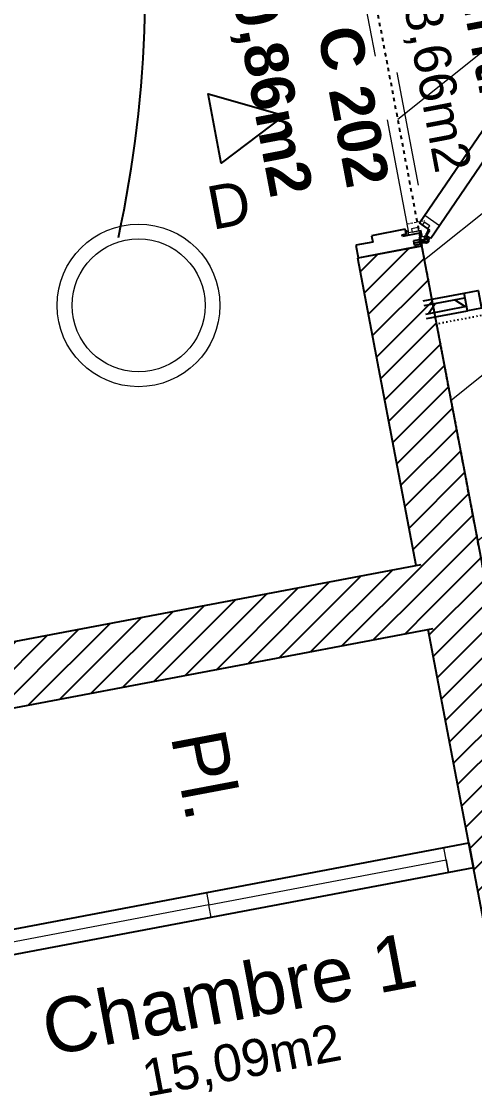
# Model space of a CAD drawing. Header units: centimetres. Extents: x 187368 to 251255, y -383447 to -322514.
# Drawn here: x 205240 to 206493, y -370897 to -367949 of the extents above; entities that cross this region are included whole.
import ezdxf

# ---------------------------------------------------------------- set-up
doc = ezdxf.new("R2010")
doc.units = ezdxf.units.CM
for name, pattern in [('Style de ligne -1', [0.41664, 0.20828, -0.20836]), ('Style de ligne -16', [0.192476, 0.123031, -0.069444]), ('Style de ligne -5', [0.20828, 0.069425, -0.138855])]:
    doc.linetypes.add(name, pattern=pattern)
doc.layers.get('0').update_dxf_attribs({"color": 252})
doc.layers.add('3-BAT C-Niveau 2', color=252, linetype='Continuous')
doc.layers.add('prlm-ELEC-CFO', color=1, linetype='Continuous', lineweight=25)
doc.styles.add('Geneva (bold)', font='arialbd.ttf')
doc.styles.add('Helvetica', font='arial.ttf')
doc.styles.add('prlm-elec-cfo', font='comic.ttf', dxfattribs={"height": 12})
pattern_1 = [(45, (67117.507, 115456.283), (-31.2347524, 39.0434405), [])]

# ---------------------------------------------------------------- blocks, each defined once
blk = doc.blocks.new('Groupe-73-1')
at = {"linetype": 'Continuous', "flags": 128}
blk.add_lwpolyline([(13819.88, -48593.13), (13954.49, -48567.64), (13955.79, -48574.52), (13821.18, -48600.01)], close=True, dxfattribs=at)
at = {"linetype": 'Continuous', "lineweight": 18, "flags": 128}
for points in [[(13947.61, -48568.94), (13954.48, -48567.64), (13955.79, -48574.52), (13948.91, -48575.82)], [(13882.63, -48584.81), (13948.26, -48572.38), (13948.91, -48575.82), (13883.28, -48588.25)], [(13826.81, -48591.82), (13881.98, -48581.37), (13882.63, -48584.81), (13827.46, -48595.26)], [(13819.88, -48593.13), (13826.75, -48591.83), (13828.06, -48598.71), (13821.18, -48600.01)]]:
    blk.add_lwpolyline(points, close=True, dxfattribs=at)
blk = doc.blocks.new('xi.lumD')
at = {"layer": 'prlm-ELEC-CFO', "color": 0, "linetype": 'ByBlock', "lineweight": 13}
for radius in [22.49, 18.39]:
    blk.add_circle((0, 0), radius, dxfattribs=at)

msp = doc.modelspace()

# ---------------------------------------------------------------- hatches: boundary and pattern name
at = {"linetype": 'Continuous'}
h = msp.add_hatch(dxfattribs=at)
h.set_pattern_fill('02_ISOLANT', color=256, scale=10, angle=10.7236, style=0, pattern_type=2)
h.set_pattern_definition([(55.723595, (66931.62, 115456.28), (-66.106423, 45.054865), []), (145.723595, (66931.62, 115456.28), (45.054865, 66.106423), [])])
h.paths.add_polyline_path([(206353.3, -368734.6), (206357.8, -368758.1), (206470.5, -368736.8), (206466, -368713.2)])
at = {"layer": '3-BAT C-Niveau 2', "linetype": 'Continuous', "lineweight": 18}
h = msp.add_hatch(dxfattribs=at)
h.set_pattern_fill('BA 13', color=256, scale=10, style=0, pattern_type=2)
h.set_pattern_definition([(218.65981, (66931.62, 115456.3), (-199.24783, 287.75041), [])])
h.paths.add_polyline_path([(209552.1, -371316.9), (209743.8, -372329.3), (207860.1, -372686.1), (207959.7, -373212.2), (207319.7, -373333.4), (207206.1, -372733.7), (207207.2, -372733.5), (206861.1, -370906), (208217.1, -370649.2), (207800, -368447.4), (207357.8, -368531.1), (207367.1, -368580.2), (207757, -368506.4), (208005.7, -369801.7), (206629.7, -370062.3), (206083.9, -367180), (207506.7, -366910.5), (207370.5, -366191.4), (208538.9, -365970.1), (208960.7, -368197.6), (208961.4, -368197.5), (208970.7, -368247), (209628.9, -368121.9), (209917.3, -369644.7), (210076, -369614.5), (210235.7, -370452.6), (209951.7, -370506.7), (209951.7, -370506.4), (209614.1, -370570.3), (209623.7, -370619.3), (210085.3, -370531.9), (210210.4, -371192.3)])
at = {"layer": '3-BAT C-Niveau 2', "linetype": 'Continuous'}
h = msp.add_hatch(dxfattribs=at)
h.set_pattern_fill('MURS MACONNERIE-2', color=256, scale=10, style=0, pattern_type=2)
h.set_pattern_definition(pattern_1)
h.paths.add_polyline_path([(207576.1, -376026.9), (207819.9, -376347.1), (206347.1, -368569.8), (206170.2, -368603.3)])
h = msp.add_hatch(dxfattribs=at)
h.set_pattern_fill('MURS MACONNERIE-2', color=256, scale=10, style=0, pattern_type=2)
h.set_pattern_definition(pattern_1)
h.paths.add_polyline_path([(206377.7, -369628.1), (206344.2, -369451.2), (205112.9, -369684.4), (204969.5, -369894.8)])

# ---------------------------------------------------------------- linework, layer by layer
at = {"linetype": 'Style de ligne -16', "lineweight": 18, "ltscale": 2580.64}
for p, q in [((206185.6, -367602.2), (206363.6, -368541.8)), ((206311.1, -368533.6), (206139.8, -367629)), ((206337, -368519.1), (206318.8, -368522.6)), ((206318.8, -368522.6), (206320.5, -368531.8)), ((206338.8, -368528.4), (206337, -368519.1)), ((206345.5, -368527.1), (206311.1, -368533.6)), ((206320.5, -368531.8), (206338.8, -368528.4)), ((206341.6, -368530.3), (206340.5, -368530.9)), ((206340.5, -368530.9), (206343.4, -368536.2)), ((206346.2, -368536.3), (206341.6, -368530.3)), ((206343.4, -368536.2), (206345, -368544.7)), ((206345, -368544.7), (206347.7, -368544.2)), ((206348.8, -368544.6), (206345.5, -368527.1)), ((206347.7, -368544.2), (206346.2, -368536.3)), ((206363.6, -368541.8), (206348.8, -368544.6))]:
    msp.add_line(p, q, dxfattribs=at)
at = {"linetype": 'Continuous'}
for p, q in [((206340.5, -368506.2), (206859, -367745.4)), ((206910.4, -367758.9), (206371.8, -368549.1)), ((206301.2, -368523.9), (206207.9, -368541.6)), ((206303.7, -368536.7), (206301.2, -368523.9)), ((206369.4, -368525.9), (206340.5, -368506.2)), ((206207.9, -368541.6), (206211.2, -368559.3)), ((206292.8, -368538.8), (206303.7, -368536.7)), ((206293.7, -368543.7), (206292.8, -368538.8)), ((206340.9, -368534.7), (206293.7, -368543.7)), ((206340.7, -368553), (206324, -368556.2)), ((206342.9, -368545.1), (206339.3, -368545.8)), ((206339.3, -368545.8), (206343, -368565.6)), ((206341.7, -368558.6), (206340.7, -368553)), ((206347.6, -368569.7), (206340.9, -368534.7)), ((206346.7, -368564.9), (206342.9, -368545.1)), ((206359.4, -368540.6), (206369.4, -368525.9)), ((206371.8, -368549.1), (206359.4, -368540.6)), ((206211.2, -368559.3), (206164.1, -368568.2)), ((206164.1, -368568.2), (206170.7, -368603.2)), ((206170.7, -368603.2), (206347.6, -368569.7)), ((206324, -368556.2), (206325.1, -368561.8)), ((206341.7, -368558.6), (206325.1, -368561.8)), ((206325.1, -368561.8), (206341.7, -368558.6)), ((206325.1, -368561.8), (206326.2, -368567.4)), ((206326.2, -368567.4), (206342.8, -368564.2)), ((206341.7, -368558.6), (206350.4, -368557)), ((206342.8, -368564.2), (206341.7, -368558.6)), ((206343, -368565.6), (206346.7, -368564.9)), ((206350.9, -368721.8), (206463.6, -368700.4)), ((206353.3, -368734.6), (206466, -368713.2)), ((206353.3, -368734.6), (206466, -368713.2)), ((206357.8, -368758.1), (206470.5, -368736.8)), ((206357.8, -368758.1), (206470.5, -368736.8))]:
    msp.add_line(p, q, dxfattribs=at)
at = {"linetype": 'Continuous', "lineweight": 18}
for p, q in [((206354.8, -368485.2), (206396.1, -368513.4)), ((206353.7, -368503.8), (206348.4, -368511.6)), ((206348.4, -368511.6), (206363.8, -368522)), ((206369.1, -368514.3), (206353.7, -368503.8)), ((206363.8, -368522), (206369.1, -368514.3)), ((206304.7, -368537.6), (206293.9, -368539.6)), ((206293.9, -368539.6), (206294.5, -368542.7)), ((206294.5, -368542.7), (206309.3, -368540)), ((206304.2, -368528.3), (206303, -368528.5)), ((206303, -368528.5), (206304.7, -368537.6)), ((206309.1, -368531.6), (206304.2, -368528.3)), ((206310.4, -368538.3), (206309.1, -368531.6)), ((206309.3, -368540), (206310.4, -368538.3)), ((206361.5, -368530.9), (206356.6, -368538)), ((206356.6, -368538), (206358.9, -368539.5)), ((206358.9, -368539.5), (206363.5, -368532.9)), ((206363.2, -368525.1), (206361.5, -368530.9)), ((206364.5, -368525.4), (206363.2, -368525)), ((206363.5, -368532.9), (206364.5, -368525.4))]:
    msp.add_line(p, q, dxfattribs=at)
at = {"linetype": 'Style de ligne -16', "lineweight": 18, "ltscale": 50.8}
msp.add_line((206306.4, -368508.6), (206355.5, -368499.3), dxfattribs=at)
at = {"linetype": 'Continuous', "lineweight": 25}
for p, q in [((206350.9, -368721.8), (206463.6, -368700.4)), ((206472.9, -368749.6), (206463.6, -368700.4)), ((206360.2, -368770.9), (206472.9, -368749.6))]:
    msp.add_line(p, q, dxfattribs=at)
at = {"linetype": 'Continuous', "flags": 128}
for points in [[(206346, -368561.6), (206353.9, -368560.1, -0.143165), (206352.1, -368556.7, -0.143165), (206352.5, -368552.8), (206344.6, -368554.3)], [(206352.9, -368543.8), (206354.2, -368550.4, -0.143165), (206357.6, -368548.6, -0.143165), (206361.5, -368549), (206360.2, -368542.4)], [(206362.9, -368543), (206359.1, -368548.5, -0.143165), (206362.8, -368549.7, -0.143165), (206365.2, -368552.7), (206369, -368547.1)]]:
    msp.add_lwpolyline(points, format="xyb", close=True, dxfattribs=at)
at = {"linetype": 'Style de ligne -5', "ltscale": 50.8, "flags": 128}
msp.add_lwpolyline([(207416.2, -369913.4), (206630.2, -370062.2), (206388.3, -368784.9), (207174.3, -368636.1)], close=True, dxfattribs=at)
at = {"linetype": 'Continuous', "flags": 128}
msp.add_lwpolyline([(206463.6, -368700.4), (206502.9, -368693), (206512.2, -368742.1), (206472.9, -368749.6)], close=True, dxfattribs=at)
at = {"linetype": 'Continuous'}
for radius in [6.89, 4.29]:
    msp.add_circle((206358.9, -368555.4), radius, dxfattribs=at)
at = {"layer": '3-BAT C-Niveau 2', "linetype": 'Continuous', "lineweight": 25}
for p, q in [((206347.1, -368569.8), (206170.2, -368603.3)), ((207819.9, -376347.1), (206347.1, -368569.8)), ((206776.1, -370835.3), (206347.1, -368569.8)), ((206331.3, -369453.7), (206170.2, -368603.3)), ((206331.3, -369453.7), (206170.2, -368603.3)), ((206344.2, -369451.2), (205112.9, -369684.4)), ((206344.2, -369451.2), (205112.9, -369684.4)), ((206377.7, -369628.1), (204969.5, -369894.8)), ((206377.7, -369628.1), (204969.5, -369894.8)), ((207576.1, -376026.9), (206364.7, -369630.5)), ((207292, -374526.6), (206364.7, -369630.5))]:
    msp.add_line(p, q, dxfattribs=at)
at = {"layer": '3-BAT C-Niveau 2', "linetype": 'Style de ligne -1', "ltscale": 50.8, "flags": 128}
msp.add_lwpolyline([(209552.1, -371316.9), (209743.8, -372329.3), (207860.1, -372686.1), (207959.7, -373212.2), (207319.7, -373333.4), (207206.1, -372733.7), (207207.2, -372733.5), (206861.1, -370906), (208217.1, -370649.2), (207800, -368447.4), (207357.8, -368531.1), (207367.1, -368580.2), (207757, -368506.4), (208005.7, -369801.7), (206629.7, -370062.3), (206083.9, -367180), (207506.7, -366910.5), (207370.5, -366191.4), (208538.9, -365970.1), (208960.7, -368197.6), (208961.4, -368197.5), (208970.7, -368247), (209628.9, -368121.9), (209917.3, -369644.7), (210076, -369614.5), (210235.7, -370452.6), (209951.7, -370506.7), (209951.7, -370506.4), (209614.1, -370570.3), (209623.7, -370619.3), (210085.3, -370531.9), (210210.4, -371192.3)], close=True, dxfattribs=at)
at = {"layer": '3-BAT C-Niveau 2', "linetype": 'Continuous', "flags": 128}
msp.add_lwpolyline([(205966, -368209.1), (205792.5, -368341), (205756.3, -368149.4)], close=True, dxfattribs=at)
at = {"layer": 'prlm-ELEC-CFO'}
msp.add_arc((202335.5, -367858.4), 3246.6, 347.7701, 30.9206, dxfattribs=at)

# ---------------------------------------------------------------- block references
at = {"xscale": 10, "yscale": 10, "zscale": 10}
msp.add_blockref('Groupe-73-1', (66931.6, 115456.3), dxfattribs=at)

# ---------------------------------------------------------------- texts
at = {"attachment_point": 2, "line_spacing_factor": 0.834288, "style": 'Helvetica'}
for s, insert, char_height, rotation in [('Entrée\\P{\\H0.6752x;8,66m2}\\P', (206648.4, -368080.8), 151.309, 280.7236), ('Pl.\\P', (205824.2, -370018), 151.31, 280.7236), ('Chambre 1\\P{\\H0.6752x;15,09m2}\\P', (205799.9, -370563.7), 151.309, 10.7236)]:
    msp.add_mtext(s, dxfattribs=dict(at, insert=insert, char_height=char_height, rotation=rotation))
at = {"layer": '3-BAT C-Niveau 2', "insert": (206018.4, -368087.1), "char_height": 120, "attachment_point": 5, "rotation": 280.7236, "line_spacing_factor": 1.060906, "style": 'Geneva (bold)'}
msp.add_mtext('T4 C 202\\P80,86m2\\P', dxfattribs=at)

# ---------------------------------------------------------------- next in the draw order: texts
at = {"layer": 'prlm-ELEC-CFO', "lineweight": 20, "insert": (205803, -368397.1), "char_height": 120, "attachment_point": 2, "rotation": 10.7236, "line_spacing_factor": 0.8, "style": 'prlm-elec-cfo', "bg_fill": 3, "box_fill_scale": 0.95, "bg_fill_color": 256, "bg_fill_transparency": 0}
msp.add_mtext('D', dxfattribs=at)

# ---------------------------------------------------------------- next in the draw order: block references
at = {"layer": 'prlm-ELEC-CFO', "xscale": 10, "yscale": 10, "zscale": 10, "rotation": 10.72360141139267}
msp.add_blockref('xi.lumD', (205564, -368734.2), dxfattribs=at)

doc.saveas('drawing.dxf')
